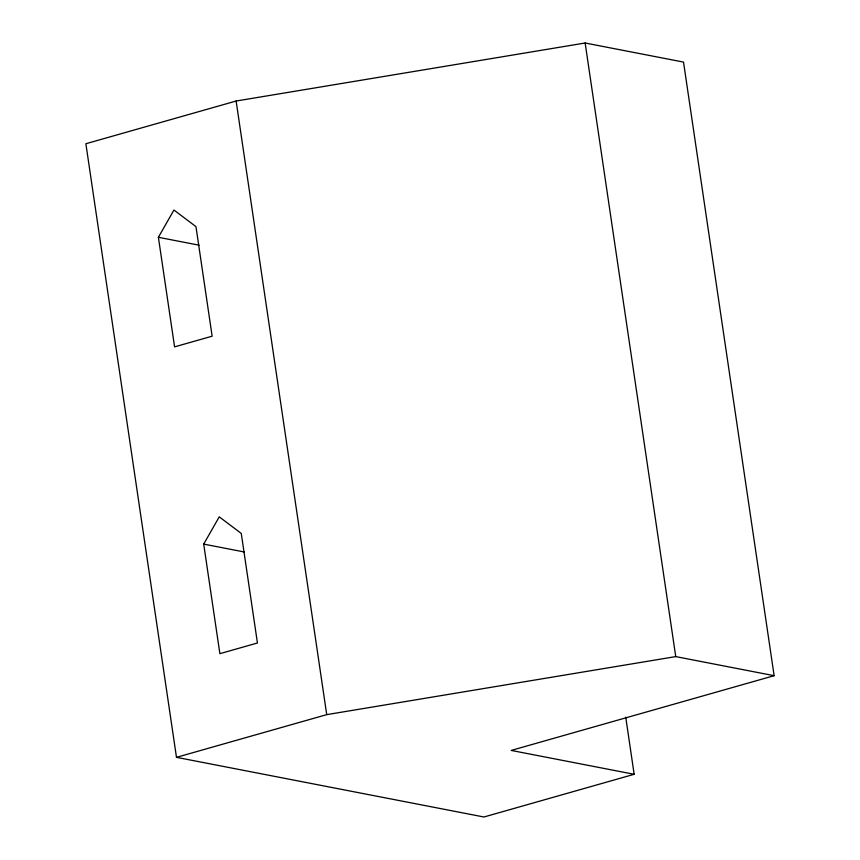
<?xml version="1.0" encoding="UTF-8"?>
<svg xmlns="http://www.w3.org/2000/svg" width="860" height="860" viewBox="0 0 860 860"><rect width="100%" height="100%" fill="white"/><g stroke="black" fill="none" stroke-linecap="round" stroke-linejoin="round"><path stroke-width="1.29" d="M158.391 237.296L173.935 210.044L195.962 226.621L212.141 336.195L174.58 346.87L158.391 237.296L199.122 245.197M203.702 544.101L219.246 516.849L241.262 533.426L257.441 642.99L219.88 653.675L203.702 544.101L244.433 552.002M634.164 774.29L511.195 750.425L774.129 675.691L683.517 62.092L585.144 43L236.124 101.028L85.871 143.738L176.483 757.337L483.922 817L634.164 774.29L625.736 717.186M176.483 757.337L326.725 714.638L675.745 656.599L774.129 675.691M585.144 43L675.745 656.599M236.124 101.028L326.725 714.638"/></g></svg>
